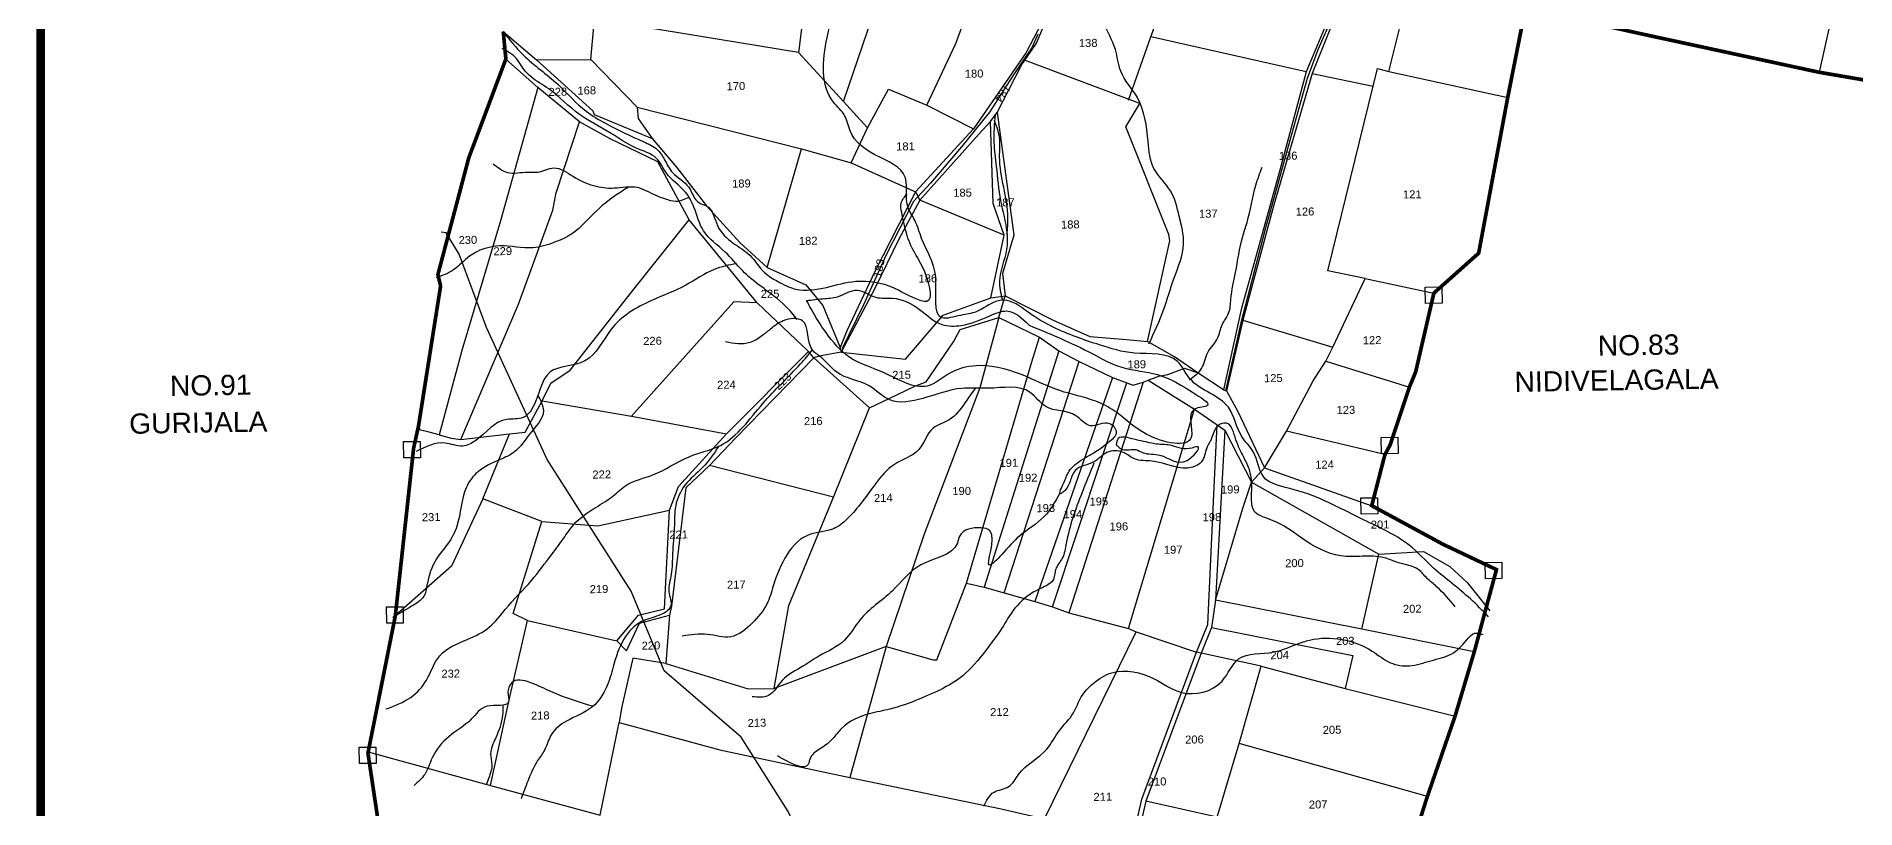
# Model space of a CAD drawing. Header units: inches. Extents: x 188249 to 217206, y 1614560 to 1620670.
# Drawn here: x 188249 to 191204, y 1616463 to 1617718 of the extents above; entities that cross this region are included whole.
import ezdxf
from ezdxf.enums import TextEntityAlignment as Align

# ---------------------------------------------------------------- set-up
doc = ezdxf.new("R2010")
doc.units = ezdxf.units.IN
doc.header["$LTSCALE"] = 15
doc.header["$MEASUREMENT"] = 0
for name, color, linetype in [('BOUNDRY STONES', 240, 'Continuous'), ('PAPER SIZE', 5, 'Continuous'), ('PLOTS', 7, 'Continuous'), ('PLOTS NO', 7, 'Continuous'), ('ROADS', 1, 'Continuous'), ('STREAMS', 4, 'Continuous'), ('TEXT', 1, 'Continuous'), ('VILLAGE BOUNDRY', 5, 'Continuous')]:
    doc.layers.add(name, color=color, linetype=linetype)
doc.styles.get("Standard").update_dxf_attribs({"font": 'arial.ttf'})

msp = doc.modelspace()

# ---------------------------------------------------------------- linework, layer by layer
at = {"layer": 'BOUNDRY STONES'}
for points in [[(190504.8, 1617310), (190531.8, 1617310.5), (190532.3, 1617284), (190505.2, 1617283.5)], [(190433.3, 1617066), (190460.3, 1617066.4), (190460.7, 1617039.9), (190433.7, 1617039.5)], [(188845.4, 1617059.2), (188872.4, 1617059.6), (188872.9, 1617033.1), (188845.9, 1617032.7)], [(190400.2, 1616967.7), (190427.2, 1616968.2), (190427.6, 1616941.7), (190400.6, 1616941.2)], [(190602, 1616862.9), (190629.1, 1616863.4), (190629.5, 1616836.8), (190602.5, 1616836.4)], [(188817.4, 1616790.6), (188844.4, 1616791), (188844.8, 1616764.5), (188817.8, 1616764.1)], [(188773.1, 1616562.6), (188800.1, 1616563), (188800.5, 1616536.5), (188773.5, 1616536.1)]]:
    msp.add_lwpolyline(points, close=True, dxfattribs=at)
at = {"layer": 'PAPER SIZE', "color": 5, "const_width": 14.1}
msp.add_lwpolyline([(188255.8, 1619493.4), (192765.4, 1619493.4), (192765.4, 1614742.7), (188255.8, 1614742.7)], close=True, dxfattribs=at)
at = {"layer": 'PLOTS'}
for points in [[(190674.6, 1618667.5), (190648.2, 1618568.2), (190602.1, 1618410.4), (190543.8, 1618227.9), (190510.9, 1618191.1), (190490, 1618134.3), (190459.8, 1618050.3), (190422.9, 1617909.2), (190399.9, 1617868.8), (190362.3, 1617781.8), (190311.5, 1617659.8), (190268.5, 1617500.4), (190205.9, 1617274.1)], [(189555.8, 1617204.6), (189660.4, 1617193.2), (189722, 1617264.9), (189799.4, 1617293), (189821.1, 1617394.5), (189803, 1617445.9), (189798.8, 1617579.5), (189809.3, 1617594.2), (189849.6, 1617671.9), (189858.4, 1617684.2), (189873.3, 1617706.4), (189933.5, 1617851.4), (189950.9, 1617898.4), (189998.2, 1618030.7), (190050.4, 1618199.9)], [(191550.2, 1617905.5), (191391.6, 1617953.2), (191395.6, 1617986.2), (191328.7, 1618003.9), (191244.6, 1618016.5), (191219.5, 1618003.5), (191205, 1617929), (191189, 1617859), (191144.7, 1617659.3)], [(189560, 1617612), (189645.6, 1617863.2), (189652, 1617861.6), (189684.1, 1617958.9)], [(189061.4, 1617679.7), (189149.3, 1617679.8), (189155.4, 1617745.5), (189161.5, 1617810.4), (189153.3, 1617812.7), (189165.7, 1617873.9), (189177.6, 1617940.5)], [(190432.2, 1617907.4), (190415.3, 1617877.7), (190378.5, 1617800.6), (190321, 1617657.3), (190259, 1617443.9), (190208.7, 1617256.7), (190182.2, 1617141.6)], [(190022.8, 1617614.1), (190059.3, 1617716.9), (190086.5, 1617792.6), (190062.2, 1617802.5), (189933.5, 1617851.4)], [(189504.7, 1617825.3), (189495.2, 1617760.2), (189486.7, 1617691.5), (189292.1, 1617723.2), (189155.4, 1617745.5)], [(190445.5, 1617660.3), (190487.8, 1617830.2), (190540.2, 1617825.2), (190672.4, 1617806.9), (190668.2, 1617766.4)], [(189695.4, 1617605.6), (189742.5, 1617706), (189765, 1617767.7), (189786.6, 1617762.2), (189881.5, 1617739.3)], [(189007.2, 1617725.3), (189061.4, 1617679.7), (189152.6, 1617596.9), (189154.9, 1617590.8), (189248.9, 1617551.7), (189288.6, 1617505.3), (189337.5, 1617442.2), (189391.6, 1617382.8), (189435.7, 1617342), (189498.5, 1617314.2), (189526.1, 1617280.5), (189554.6, 1617212.4)], [(189881.5, 1617739.3), (189856.8, 1617691.5), (189806.4, 1617618.3), (189771.2, 1617567.2), (189676.6, 1617465.3), (189610.6, 1617335.5), (189565.3, 1617239), (189554.6, 1617212.4), (189555.8, 1617204.6), (189520.4, 1617198.2), (189511.8, 1617195.4), (189503, 1617205.8), (189419.4, 1617284.8), (189309.4, 1617419.4), (189258.1, 1617513.7), (189181.1, 1617551.4), (189131, 1617578.9), (189063.3, 1617634.6), (189011.4, 1617680.8)], [(190311.5, 1617659.8), (190059.3, 1617716.9)], [(189486.7, 1617691.5), (189560, 1617612), (189599, 1617569.2), (189632.8, 1617631.8), (189695.4, 1617605.6), (189771.2, 1617567.2)], [(189149.3, 1617679.8), (189224.6, 1617602.7), (189226.2, 1617584.2), (189248.9, 1617551.7)], [(189799.4, 1617293), (189822.4, 1617296), (189899.1, 1617257.3), (189959.8, 1617229.8), (190019.4, 1617224.9), (190053.8, 1617222.1), (190090.1, 1617385.4), (190088.5, 1617395.5), (190018.7, 1617570.4), (190041.1, 1617608.4), (189853.9, 1617678.8)], [(190321, 1617657.3), (190420.4, 1617636.5)], [(190407.4, 1617324.2), (190346.4, 1617336.5), (190420.4, 1617636.5), (190427.4, 1617665.7), (190445.5, 1617660.3), (190638.8, 1617618.4)], [(189063.3, 1617634.6), (189002.8, 1617418.2), (188940.1, 1617207.3), (188903.1, 1617070.4), (188884.5, 1617075), (188872.9, 1617078), (188869.5, 1617084.6)], [(189224.6, 1617602.7), (189491.6, 1617534.8), (189572.5, 1617512.1), (189676.6, 1617465.3), (189683.7, 1617451.4), (189779.6, 1617558.8), (189798.8, 1617579.5)], [(188938, 1617062.5), (189032.2, 1617282.8), (189087.8, 1617435.3), (189093.3, 1617463.6), (189131, 1617578.9)], [(189572.5, 1617512.1), (189599, 1617569.2)], [(189809.3, 1617594.2), (189836.3, 1617394.4), (189818.3, 1617332.3), (189822.4, 1617296)], [(189435.7, 1617342), (189491.6, 1617534.8)], [(189683.7, 1617451.4), (189649.8, 1617388.4), (189611.3, 1617308.9), (189555.8, 1617204.6)], [(189821.1, 1617394.5), (189683.7, 1617451.4)], [(188903.1, 1617070.4), (188922.4, 1617064.9), (188938, 1617062.5), (189017.5, 1617071.7), (189042.5, 1617074.7), (189070.2, 1617125.6), (189084.3, 1617154.1), (189115.7, 1617175.6), (189221.5, 1617309.4), (189309.4, 1617419.4)], [(190205.9, 1617274.1), (190186.6, 1617188), (190177.3, 1617143.6), (190182.2, 1617141.6), (190200.4, 1617108), (190243.5, 1617016.7), (190279.5, 1617076), (190322.7, 1617157.9), (190343.4, 1617190.2), (190354.5, 1617212.7), (190407.4, 1617324.2), (190518.8, 1617300.5)], [(189419.4, 1617284.8), (189381.5, 1617286.5), (189215.6, 1617100.7)], [(189511.8, 1617195.4), (189601.9, 1617113.9), (189634.1, 1617129.2), (189675.6, 1617149.3), (189694.3, 1617156.6), (189738.4, 1617221.6), (189749.4, 1617241.4), (189812, 1617261.1), (189822.4, 1617296)], [(189812, 1617261.1), (189781.4, 1617146.7), (189690.9, 1616908.7), (189628.9, 1616726.6), (189570, 1616513.8)], [(189812, 1617261.1), (189878.5, 1617229.2), (189909.9, 1617206.5), (189942.5, 1617189.3), (189996.8, 1617163.6), (190020.1, 1617155), (190030.3, 1617151.1), (190046.4, 1617156), (190055, 1617159.3), (190072, 1617165.4), (190086.7, 1617168.3), (190113.9, 1617178.4), (190134.4, 1617171.4)], [(190208.7, 1617256.7), (190354.5, 1617212.7)], [(189628.9, 1616726.6), (189705.7, 1616705), (189711.2, 1616704.6), (189759.6, 1616829.3), (189866, 1617188.9), (189878.5, 1617229.2)], [(190177.3, 1617143.6), (190134.4, 1617171.4), (190097.6, 1617197), (190053.8, 1617222.1)], [(189070.2, 1617125.6), (189215.6, 1617100.7), (189369.8, 1617071.7), (189503, 1617205.8)], [(189511.8, 1617195.4), (189384.8, 1617065.5), (189342, 1617020.3), (189303.7, 1616984.2), (189280.5, 1616791.8), (189277.4, 1616777.1), (189271.5, 1616699), (189405.1, 1616657.6), (189447.5, 1616658.3), (189470.8, 1616793.1), (189543.8, 1616969), (189601.9, 1617113.9)], [(189909.9, 1617206.5), (189788.6, 1616822.8)], [(189821, 1616813.7), (189942.5, 1617189.3)], [(190343.4, 1617190.2), (190479, 1617147.5)], [(189996.8, 1617163.6), (189870.5, 1616799.5)], [(189899.5, 1616791), (190020.1, 1617155)], [(190046.4, 1617156), (189926.1, 1616781)], [(190055, 1617159.3), (190129.9, 1617111.8), (190179.2, 1617077.9), (190222.7, 1616993.3), (190243.5, 1617016.7), (190417.9, 1616955.2)], [(190022.9, 1616755.4), (190129.9, 1617111.8)], [(188787.8, 1616555.1), (188986.6, 1616500.7), (189164.4, 1616452.5), (189195.2, 1616602.9), (189359.2, 1616558.6), (189570, 1616513.8), (189816.1, 1616462.6), (189886.6, 1616446.6), (190035.3, 1616750.5), (190133.3, 1616717.3), (190151.4, 1616762), (190161.6, 1616974.1), (190166.9, 1617087)], [(188986.6, 1616500.7), (189016.7, 1616639.5), (189046.6, 1616768.6), (189023.1, 1616780.1), (189070, 1616929.3), (188973.9, 1616966.2), (189017.5, 1617071.7)], [(189070, 1616929.3), (189160.7, 1616922.7), (189277, 1616948.1), (189291.6, 1616986.3), (189369.8, 1617071.7)], [(190179.2, 1617077.9), (190164, 1616801.5), (190157.8, 1616757.5), (190140.7, 1616715.8), (190133.3, 1616717.3)], [(190439.3, 1617038.1), (190279.5, 1617076)], [(189543.8, 1616969), (189342, 1617020.3)], [(190584.4, 1616717.5), (190402, 1616754.3), (190164, 1616801.5), (190208.4, 1616951.3), (190222.7, 1616993.3)], [(190222.7, 1616993.3), (190429.6, 1616876.5), (190501.8, 1616880.5), (190545, 1616856.3), (190573.1, 1616830.5), (190609.6, 1616784.5)], [(188973.9, 1616966.2), (188923, 1616856.9), (188831.9, 1616776.5)], [(189046.6, 1616768.6), (189191.6, 1616735.7), (189226.8, 1616777.1), (189269, 1616787.7), (189277, 1616948.1)], [(190402, 1616754.3), (190429.6, 1616876.5)], [(189759.6, 1616829.3), (189788.6, 1616822.8), (189821, 1616813.7), (189870.5, 1616799.5), (189899.5, 1616791), (189926.1, 1616781), (190022.9, 1616755.4), (190035.3, 1616750.5)], [(189191.6, 1616735.7), (189207.5, 1616719.2), (189228.5, 1616764.2), (189277.4, 1616777.1)], [(190157.8, 1616757.5), (190387.2, 1616711.8), (190374.5, 1616658.2)], [(189628.9, 1616726.6), (189447.5, 1616658.3)], [(189779.7, 1616266.3), (189902.2, 1616252.3), (189900.9, 1616217.9), (189987.8, 1616225.4), (190044.6, 1616478.2), (190133.3, 1616717.3)], [(190140.7, 1616715.8), (190050.8, 1616475.4), (189993.6, 1616227), (189919.7, 1615959.3), (189953.7, 1615962), (190194, 1616013.5), (190420.7, 1616070.5)], [(190117, 1616234.1), (190169.8, 1616442.7), (190167, 1616449.1), (190202.8, 1616568.8), (190238.5, 1616694.7), (190140.7, 1616715.8)], [(189271.5, 1616699), (189217.6, 1616707.2), (189199.5, 1616626.3), (189195.2, 1616602.9)], [(190238.5, 1616694.7), (190374.5, 1616658.2), (190553.3, 1616613.3)], [(190508.3, 1616482.9), (190202.8, 1616568.8)], [(190167, 1616449.1), (190050.8, 1616475.4)]]:
    msp.add_lwpolyline(points, dxfattribs=at)
at = {"layer": 'ROADS'}
for points in [[(190571.1, 1618306.1), (190549.1, 1618234.9), (190539.3, 1618217.5), (190517.6, 1618192.7), (190509.3, 1618181.6), (190481.7, 1618093.1), (190452.6, 1618002.9), (190436.5, 1617937.9), (190423.1, 1617899.8), (190403.6, 1617860.9), (190386.1, 1617827), (190370.8, 1617788.6), (190330.4, 1617695.6), (190312.8, 1617649.4), (190287.5, 1617558.1), (190244.4, 1617402.2), (190205.1, 1617252.1), (190180.5, 1617141.6)], [(189875.4, 1617721.1), (189866.3, 1617699.9), (189834.8, 1617653.6), (189796.9, 1617594.4), (189751.3, 1617538.4), (189701.4, 1617479.4), (189673.7, 1617449.3), (189629.4, 1617362.7), (189592.3, 1617281.6), (189557.5, 1617210.4)], [(189870.6, 1615567.3), (189882.8, 1615646.1), (189880.4, 1615673.6), (189875.6, 1615725), (189865.8, 1615762), (189792.1, 1615896.1), (189796.4, 1615930.9), (189762.6, 1615946.7), (189740.2, 1616004.4), (189585.1, 1616206.5), (189470.1, 1616458.2), (189393.8, 1616579.2), (189268.6, 1616686.9), (189215, 1616816.2), (189078.6, 1617030.3), (188979.7, 1617244.7), (188935.7, 1617363.6), (188914.5, 1617398.5), (188906.3, 1617399.4)]]:
    msp.add_lwpolyline(points, dxfattribs=at)
at = {"layer": 'STREAMS'}
for points in [[(190607.7, 1616774.6), (190578.3, 1616803.6), (190518.5, 1616853.9), (190478.7, 1616890.9), (190399.2, 1616934.8), (190292, 1616981.1), (190241.3, 1617003.1), (190225.9, 1617042), (190206.7, 1617067.6), (190185, 1617115), (190122.7, 1617161.4), (190102.4, 1617189.5), (190032.5, 1617203.1), (189975.9, 1617216.3), (189900.5, 1617245.2), (189859.9, 1617269.4), (189818.9, 1617289.1), (189808.8, 1617287.3), (189775.4, 1617270.2), (189750.1, 1617264.4), (189719.7, 1617260.5), (189709.6, 1617326.2), (189686.7, 1617389.5), (189675.9, 1617418.5), (189664.1, 1617441.6), (189662.2, 1617472.2), (189660.4, 1617487.8), (189611, 1617525.2), (189571.1, 1617562.9), (189562, 1617588.2), (189543.7, 1617610.9), (189533.3, 1617716), (189537, 1617771.2), (189495.5, 1617807.8), (189474.9, 1617823.7), (189498.3, 1617890.2), (189502.9, 1617948.5), (189506.8, 1617990.4), (189526.1, 1618000.9), (189540.5, 1618024.6), (189556, 1618044.2)], [(190056.1, 1617218.1), (190080.3, 1617274.5), (190096.4, 1617323.7), (190112.4, 1617380.6), (190105.2, 1617425.3), (190091.1, 1617466.5), (190064.2, 1617502.8), (190054.7, 1617546.7), (190037.2, 1617618.2), (190010.3, 1617660.9), (190001.5, 1617696.3), (189982.1, 1617740.3), (189967.3, 1617787.3), (189947.3, 1617827.5), (189938.3, 1617842.5), (189924.3, 1617846.4)], [(189007.2, 1617725.3), (189039.6, 1617687.5), (189096.1, 1617639.4), (189141.8, 1617595.9), (189173.1, 1617576.6), (189235.3, 1617546.3), (189257.1, 1617534.1), (189269.2, 1617517.2), (189282, 1617496.6), (189308.4, 1617472.6), (189325.7, 1617447), (189337.5, 1617442.2), (189355.3, 1617410.1), (189380.6, 1617381.9), (189407.6, 1617362), (189432.3, 1617333.3), (189452.5, 1617319.8), (189482.1, 1617307.2), (189532.3, 1617309.9), (189579.9, 1617319.7), (189640.7, 1617309.7), (189675.8, 1617292.1), (189695, 1617287.6), (189688.1, 1617343.1), (189669.4, 1617377.8), (189654.4, 1617431.6), (189653.5, 1617446.7), (189663.4, 1617461.9)], [(189484.8, 1617257.8), (189466.7, 1617278.5), (189425.4, 1617311.8), (189395.6, 1617337.1), (189367.5, 1617367.2), (189332.6, 1617401.5), (189316.8, 1617440.4), (189303.2, 1617464.4), (189272.2, 1617495.6), (189256.3, 1617519.3), (189222.1, 1617536.5), (189182.6, 1617560), (189131.2, 1617590.7), (189081.1, 1617632.2), (189052.3, 1617652), (189041.4, 1617663.2), (189027.9, 1617682.3), (189005.6, 1617697.8)], [(189818, 1617289.9), (189813.7, 1617320.2), (189825.2, 1617371.5), (189825.7, 1617399.2), (189815.6, 1617450.4), (189808.5, 1617506.9), (189804.8, 1617545.4), (189806.5, 1617590.3)], [(189825.4, 1617396.2), (189827, 1617422.9), (189813.4, 1617522.3), (189813.2, 1617553.8), (189804.9, 1617580.9)], [(188990.9, 1617510.8), (189014.2, 1617496.6), (189046.9, 1617497.1), (189063.1, 1617497.1), (189089.5, 1617504), (189120.2, 1617490.5), (189153.8, 1617475.2), (189187.3, 1617471.3), (189224.6, 1617472.4), (189254.9, 1617459.4), (189269.3, 1617454.1), (189288.1, 1617449.9), (189308.8, 1617456.4)], [(190121.8, 1617159.9), (190141.6, 1617178.1), (190151.6, 1617204.1), (190167.5, 1617227.1), (190175, 1617249.2), (190185.5, 1617267.7), (190189.2, 1617290.8), (190196.7, 1617334.2), (190208.3, 1617392.3), (190215.4, 1617415.1), (190229.7, 1617476), (190239.7, 1617504.9)], [(189210.6, 1617472.8), (189162.3, 1617437.7), (189118.2, 1617396.5), (189089.6, 1617382.7), (189055.4, 1617374.1), (189001.6, 1617377.1), (188952.2, 1617360.3), (188926.6, 1617338.5), (188898, 1617325.1)], [(189386.1, 1617348.7), (189349.9, 1617338.9), (189303.6, 1617313.4), (189247.1, 1617288.1), (189182.5, 1617241.8), (189139.7, 1617190.4), (189083.1, 1617172.1), (189053.7, 1617112.3), (189039.4, 1617098.3), (189012.9, 1617095.4), (188962.6, 1617061.3), (188941.1, 1617052), (188912.7, 1617056.9), (188865.5, 1617043)], [(189499.9, 1617288.4), (189526.4, 1617291.5), (189550.1, 1617294.7), (189582.1, 1617305.2), (189612.5, 1617293.7), (189639.6, 1617292.3), (189683.4, 1617273.9), (189719.6, 1617249.5), (189751.1, 1617248.1), (189797.6, 1617263.7), (189825.1, 1617271.5), (189861.7, 1617248.3)], [(189861.7, 1617248.3), (189971.7, 1617198.3), (190004.7, 1617182.3), (190062.5, 1617170.1), (190126.6, 1617139.7), (190151.1, 1617117.7), (190129.9, 1617111.8), (190125, 1617067.4), (190052.6, 1617071), (189999.7, 1617109.4), (189969.5, 1617124.8), (189911.3, 1617142.1), (189858.1, 1617164.3), (189781.3, 1617182.7), (189734.8, 1617171.6), (189695.8, 1617149.6), (189625.8, 1617171.1), (189569.9, 1617196.1), (189531.5, 1617236.5), (189507.1, 1617275), (189499.9, 1617288.4)], [(190553.7, 1616790.7), (190523.3, 1616823.6), (190507.9, 1616837.1), (190493.6, 1616851.3), (190461.6, 1616862.3), (190438.3, 1616870.6), (190402.9, 1616872.9), (190367.6, 1616873.6), (190304.4, 1616902.3), (190256.6, 1616931.3), (190227.6, 1616945.7), (190223.1, 1616986.2), (190218.6, 1617014.9), (190209.5, 1617034.9), (190197.4, 1617062), (190181.2, 1617089.4), (190167.8, 1617084.9), (190157.8, 1617065), (190149.8, 1617048.9), (190141.5, 1617026.6), (190127.1, 1617017.7), (190061.3, 1617027.5), (190032.6, 1617031.1), (190014.7, 1617041.5), (189987.5, 1617041.4), (189967.1, 1617026.5), (189936.4, 1617012.4), (189927.9, 1616994.6), (189919.6, 1616980.1), (189911.9, 1616974.3), (189918.2, 1616993.6), (189926.2, 1617011.1), (189949.6, 1617031.2), (189973.2, 1617045.5), (189991.6, 1617059.2), (190003.4, 1617074.4), (189992.3, 1617088.3), (189960.7, 1617085.1), (189937.4, 1617101.3), (189888.6, 1617116.1), (189863.3, 1617139.2), (189795, 1617145.9), (189752, 1617145.8), (189688.8, 1617129.5), (189635.1, 1617127), (189601.5, 1617149.7), (189549, 1617171.9), (189521.1, 1617198.2), (189509.9, 1617207.1), (189493.3, 1617255.6), (189461.9, 1617255.4), (189441.1, 1617241.8), (189427.4, 1617231.2), (189408.2, 1617220.2), (189368.4, 1617221.2)], [(188817.2, 1616624.9), (188856.8, 1616643.7), (188882.4, 1616671.8), (188904.2, 1616711.4), (188948.3, 1616737.9), (188985, 1616758.2), (189010.9, 1616787.2), (189053.1, 1616833.8), (189085.9, 1616876), (189105, 1616901.8), (189121.7, 1616924.6), (189157.6, 1616952.4), (189185.8, 1616971.2), (189207.7, 1616988.9), (189250, 1617005.1), (189309, 1617034.8), (189360.1, 1617053.1), (189428.8, 1617121.2), (189490.1, 1617185.6), (189509.2, 1617207.8)], [(189062.8, 1617135.3), (189072.4, 1617109.6), (189049.7, 1617071.1), (189026.1, 1617043.1), (189002, 1617030), (188966.2, 1617010.4), (188947.2, 1616985), (188931.9, 1616922), (188916.8, 1616892.8), (188898.8, 1616869.1), (188883.3, 1616825.8), (188878.3, 1616808), (188858.4, 1616791.8), (188827.2, 1616773.3)], [(189773.6, 1617145.6), (189756.8, 1617122), (189731.7, 1617094.7), (189705.4, 1617081), (189682.3, 1617046.5), (189642.5, 1617022.2), (189611.8, 1616990.7), (189566.4, 1616934.1), (189543.4, 1616917.5), (189506.2, 1616908.7), (189445.8, 1616824.8), (189435.4, 1616795.3), (189411.8, 1616764.6), (189376.6, 1616742.2), (189339.2, 1616746.1), (189297.9, 1616743.2)], [(190002.7, 1617053.8), (190006.2, 1617064.1), (190031.7, 1617063), (190047.3, 1617059.7), (190065.3, 1617055.7), (190090.4, 1617053.3), (190121.1, 1617047.9), (190135.9, 1617050.7), (190118, 1617028.8), (190073.8, 1617037.2), (190046.6, 1617041.3), (190034.7, 1617046.2), (190013.2, 1617046.6), (190006.9, 1617050.5), (190002.7, 1617053.8)], [(189357.2, 1617051.8), (189331.3, 1617017.5), (189302.2, 1616988.3), (189287.3, 1616955.1), (189285, 1616919.3), (189282.1, 1616877.8), (189280, 1616843.7), (189276.3, 1616815.5), (189279.1, 1616791.4), (189260, 1616776.9), (189231.8, 1616766.8), (189203.1, 1616738.5), (189185.9, 1616693.5), (189175, 1616660.3), (189152.2, 1616628.6), (189109.8, 1616605.1), (189085.1, 1616583), (189074.6, 1616558.9), (189063, 1616541), (189047, 1616507.7), (189036, 1616479.1)], [(189966.6, 1617024.3), (189947.3, 1616976.4), (189921.7, 1616894), (189915.2, 1616869.8), (189904.6, 1616851.9), (189899.7, 1616833.4), (189889.5, 1616825.2), (189866.2, 1616813.4), (189835.1, 1616784.2), (189814.4, 1616752), (189795.3, 1616725.9), (189757.6, 1616682.3), (189682.5, 1616640.9), (189635.1, 1616624.6), (189602, 1616617.2), (189556.5, 1616593), (189542.4, 1616576.7), (189523.7, 1616561.4), (189506.2, 1616545.7), (189502.3, 1616534.7), (189467.2, 1616540.4), (189452.8, 1616548.8)], [(189910.5, 1616974.6), (189885.8, 1616937.5), (189845.6, 1616905.9), (189816.8, 1616875.6), (189797, 1616858.6), (189797.8, 1616914.3), (189783.4, 1616919.2), (189748.6, 1616906), (189744.8, 1616894.5), (189685.7, 1616859.1), (189639.3, 1616817), (189586.2, 1616769.1), (189561.5, 1616736.6), (189520, 1616710.7), (189493.9, 1616694.2), (189460.4, 1616671.3), (189437.9, 1616646.8), (189411.5, 1616644.7)], [(189787.9, 1616466.8), (189804.4, 1616489.8), (189828.3, 1616498.7), (189844.2, 1616518.6), (189889.7, 1616559.3), (189910.9, 1616590.2), (189933.4, 1616618.7), (189946, 1616644.5), (189965.4, 1616666.4), (189995.8, 1616683.8), (190064.4, 1616674.1), (190108.7, 1616651.8), (190174.7, 1616670.2), (190201.6, 1616706.1), (190259.1, 1616717.5), (190296.7, 1616730.4), (190316.8, 1616736.8), (190418.4, 1616719), (190448.3, 1616700), (190479, 1616695.1), (190513.8, 1616703.3), (190547.1, 1616714.2), (190572.3, 1616737), (190585.1, 1616748), (190598.5, 1616745.7)], [(189152.1, 1616629.2), (189088.4, 1616651.5), (189056.2, 1616665.8), (189023.1, 1616669.2), (189014.8, 1616652.5), (189015.7, 1616636), (188981, 1616629.2), (188955.1, 1616608.2), (188919.1, 1616580.3), (188891.7, 1616545.6), (188879.6, 1616518.7), (188862.2, 1616500.7)], [(189006.5, 1616629.8), (189006, 1616615.5), (188994.5, 1616577.1), (188986.7, 1616551.9), (188988.7, 1616534.8), (188983.7, 1616513), (188979.6, 1616501.5)]]:
    msp.add_spline(points, degree=3, dxfattribs=at)
at = {"layer": 'VILLAGE BOUNDRY', "const_width": 6}
for points in [[(191286.5, 1617635), (191144.7, 1617659.3), (190860.5, 1617720.7), (190735.1, 1617748.6), (190728.8, 1617748.8), (190668.2, 1617766.4), (190638.8, 1617618.4), (190591.6, 1617365.4), (190518.8, 1617300.5), (190489.3, 1617172.6), (190479, 1617147.5), (190448, 1617054.3), (190439.3, 1617038.1), (190417.9, 1616955.2), (190533.8, 1616892.4), (190620.5, 1616851.3), (190584.4, 1616717.5), (190553.3, 1616613.3), (190508.3, 1616482.9), (190481.3, 1616398.3)], [(188817.9, 1616349.5), (188787.4, 1616553.1), (188831.9, 1616776.5), (188861.6, 1617048.9), (188869.5, 1617084.6), (188905.4, 1617312.1), (188901, 1617330.7), (188951.2, 1617520.4), (189011.4, 1617680.8), (189007.2, 1617725.3)]]:
    msp.add_lwpolyline(points, dxfattribs=at)

# ---------------------------------------------------------------- texts
at = {"layer": 'PLOTS NO'}
for s, rotation, p in [('138', 0.9469, (189957.3, 1617706.9)), ('180', 0.9469, (189772, 1617657.1)), ('228', 0.9469, (189095.8, 1617627.6)), ('168', 0.9469, (189142.8, 1617629.8)), ('170', 0.9469, (189385.1, 1617636.8)), ('184', 233.4031, (189818.5, 1617625.1)), ('181', 0.9469, (189660.6, 1617538.9)), ('136', 0.9469, (190282.1, 1617523.7)), ('189', 0.9469, (189394, 1617478.6)), ('185', 0.9469, (189753.3, 1617463.7)), ('187', 0.9469, (189822.8, 1617448)), ('121', 0.9469, (190483.8, 1617461)), ('188', 0.9469, (189928.3, 1617412)), ('137', 0.9469, (190152.4, 1617429.6)), ('126', 0.9469, (190309.5, 1617433)), ('230', 0.9469, (188949.7, 1617386.9)), ('182', 0.9469, (189502.5, 1617385.5)), ('229', 0.9469, (189006.4, 1617368.7)), ('183', 77.1722, (189617.4, 1617341)), ('186', 0.9469, (189696.8, 1617324.4)), ('225', 0.9469, (189440.6, 1617299.4)), ('226', 0.9469, (189249.6, 1617223)), ('122', 0.9469, (190418.5, 1617224)), ('189', 0.9469, (190036.2, 1617184.8)), ('224', 0.9469, (189369.7, 1617151.7)), ('223', 43.787, (189461.1, 1617157.4)), ('215', 0.9469, (189654.2, 1617167.8)), ('125', 0.9469, (190258.1, 1617162.5)), ('216', 0.9469, (189510.7, 1617092.7)), ('123', 0.9469, (190375.9, 1617110.7)), ('222', 0.9469, (189167.1, 1617005.9)), ('191', 0.9469, (189828.4, 1617024.8)), ('192', 0.9469, (189859.7, 1617000.6)), ('124', 0.9469, (190341.2, 1617021.9)), ('190', 0.9469, (189751.8, 1616979)), ('199', 0.9469, (190188.1, 1616981.5)), ('214', 0.9469, (189624.5, 1616967.8)), ('193', 0.9469, (189888.4, 1616951.3)), ('194', 0.9469, (189932.4, 1616941.5)), ('195', 0.9469, (189974.6, 1616962.1)), ('231', 0.9469, (188890.1, 1616936.6)), ('196', 0.9469, (190007.1, 1616921.4)), ('198', 0.9469, (190158.3, 1616936.6)), ('201', 0.9469, (190431.5, 1616924.5)), ('221', 0.9469, (189292, 1616908.2)), ('197', 0.9469, (190095.4, 1616883.7)), ('200', 0.9469, (190292.4, 1616861.8)), ('217', 0.9469, (189385.7, 1616826.9)), ('219', 0.9469, (189162.7, 1616819.7)), ('202', 0.9469, (190483.7, 1616787.7)), ('203', 0.9469, (190374.9, 1616735.5)), ('220', 0.9469, (189247.1, 1616728)), ('204', 0.9469, (190268.4, 1616712.5)), ('232', 0.9469, (188921.9, 1616682.4)), ('218', 0.9469, (189067.3, 1616614.3)), ('212', 0.9469, (189813.2, 1616620)), ('213', 0.9469, (189419.2, 1616602.4)), ('205', 0.9469, (190353.4, 1616591.1)), ('206', 0.9469, (190129.9, 1616575.3)), ('210', 0.9469, (190069.2, 1616507)), ('211', 0.9469, (189981.1, 1616482.3)), ('207', 0.9469, (190330.9, 1616469.8))]:
    msp.add_text(s, height=13, rotation=rotation, dxfattribs=at).set_placement(p, align=Align.MIDDLE_CENTER)
at = {"layer": 'TEXT'}
for s, height, p in [('NO.83', 32.85, (190785.3, 1617198.7)), ('NO.91', 32.85, (188466, 1617133.4)), ('NIDIVELAGALA', 32.851, (190650.1, 1617139.9)), ('GURIJALA', 32.85, (188399.8, 1617071.9))]:
    msp.add_text(s, height=height, rotation=0.9469, dxfattribs=at).set_placement(p)

doc.saveas('drawing.dxf')
